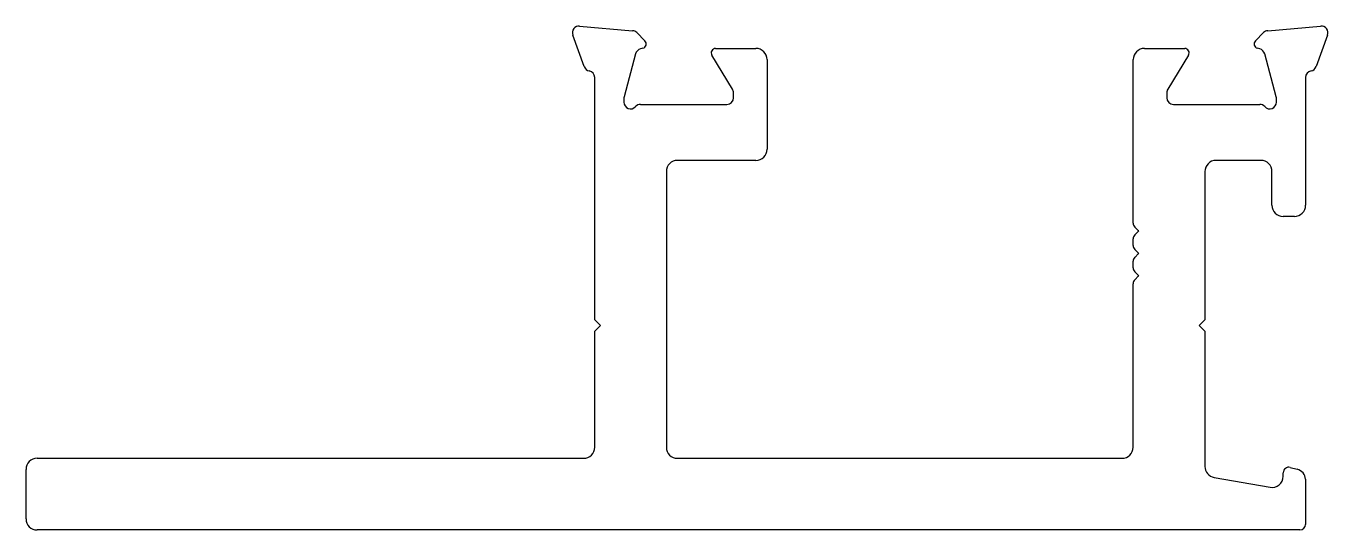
# Model space of a CAD drawing. Extents: x -30.3 to 27.9, y 7.3 to 29.8.
import ezdxf

# ---------------------------------------------------------------- set-up
doc = ezdxf.new("R2010")
doc.units = 0
doc.layers.get('0').update_dxf_attribs({"linetype": 'CONTINUOUS'})

msp = doc.modelspace()

# ---------------------------------------------------------------- linework, layer by layer
for p, q in [((-5.552, 29.842), (-3.187, 29.635)), ((25.179, 29.635), (27.544, 29.842)), ((-5.347, 28.029), (-5.86, 29.44)), ((-3.001, 29.548), (-2.637, 29.184)), ((24.629, 29.184), (24.993, 29.548)), ((27.852, 29.44), (27.339, 28.029)), ((-3.052, 28.607), (-3.568, 26.681)), ((-2.726, 28.85), (-2.84, 28.819)), ((1.278, 27.02), (0.351, 28.539)), ((0.522, 28.843), (2.322, 28.843)), ((19.671, 28.843), (21.471, 28.843)), ((21.641, 28.539), (20.714, 27.02)), ((24.832, 28.819), (24.719, 28.85)), ((25.56, 26.681), (25.044, 28.607)), ((2.822, 28.343), (2.822, 24.343)), ((19.171, 21.045), (19.171, 28.343)), ((-4.878, 16.718), (-4.878, 27.543)), ((26.871, 27.543), (26.871, 21.843)), ((1.322, 26.643), (1.322, 26.864)), ((20.671, 26.864), (20.671, 26.643)), ((-3.578, 26.603), (-3.578, 26.443)), ((-2.831, 26.343), (1.022, 26.343)), ((20.971, 26.343), (24.823, 26.343)), ((25.571, 26.443), (25.571, 26.603)), ((2.322, 23.843), (-1.178, 23.843)), ((24.871, 23.843), (22.87, 23.843)), ((-1.678, 23.343), (-1.678, 11.04)), ((22.371, 23.343), (22.371, 16.718)), ((25.371, 21.843), (25.371, 23.343)), ((26.371, 21.343), (25.871, 21.343)), ((19.415, 20.697), (19.244, 20.868)), ((19.244, 20.514), (19.415, 20.685)), ((19.171, 20.045), (19.171, 20.338)), ((19.415, 19.697), (19.244, 19.868)), ((19.171, 19.045), (19.171, 19.338)), ((19.244, 19.514), (19.415, 19.686)), ((19.415, 18.697), (19.244, 18.868)), ((19.244, 18.514), (19.415, 18.686)), ((19.171, 11.04), (19.171, 18.338)), ((-4.628, 16.468), (-4.878, 16.718)), ((-4.878, 16.218), (-4.628, 16.468)), ((22.371, 16.718), (22.121, 16.468)), ((22.121, 16.468), (22.371, 16.218)), ((-4.878, 11.04), (-4.878, 16.218)), ((22.371, 16.218), (22.371, 10.178)), ((-29.778, 10.54), (-5.378, 10.54)), ((-1.178, 10.54), (18.671, 10.54)), ((-30.278, 7.84), (-30.278, 10.04)), ((25.872, 9.736), (25.872, 9.893)), ((26.186, 10.134), (26.501, 10.05)), ((22.784, 9.685), (25.285, 9.244)), ((26.871, 9.602), (26.871, 7.59)), ((26.621, 7.34), (-29.778, 7.34))]:
    msp.add_line(p, q)
for centre, radius, start, end in [((-5.578, 29.543), 0.3, 85, 200), ((27.571, 29.543), 0.3, 340, 95), ((-3.213, 29.336), 0.3, 45, 85), ((-2.778, 29.043), 0.2, 285, 45), ((24.771, 29.043), 0.2, 135, 255), ((25.205, 29.336), 0.3, 95, 135), ((-2.762, 28.529), 0.3, 105, 165), ((0.522, 28.643), 0.2, 90, 211.4), ((2.322, 28.343), 0.5, 360, 90), ((19.671, 28.343), 0.5, 90, 180), ((21.471, 28.643), 0.2, 328.6, 90), ((24.754, 28.529), 0.3, 15, 75), ((-5.065, 28.132), 0.3, 200, 259.09572), ((27.057, 28.132), 0.3, 280.90428, 340), ((-5.178, 27.543), 0.3, 360, 79.09572), ((27.171, 27.543), 0.3, 100.90428, 180), ((1.022, 26.864), 0.3, 360, 31.4), ((20.971, 26.864), 0.3, 148.6, 180), ((-3.278, 26.603), 0.3, 165, 180), ((-3.278, 26.443), 0.3, 180, 318.18968), ((-2.831, 26.043), 0.3, 90, 138.18968), ((1.022, 26.643), 0.3, 270, 360), ((20.971, 26.643), 0.3, 180, 270), ((24.823, 26.043), 0.3, 41.81031, 90), ((25.271, 26.443), 0.3, 221.81031, 360), ((25.271, 26.603), 0.3, 360, 15), ((-1.178, 23.343), 0.5, 90, 180), ((2.322, 24.343), 0.5, 270, 360), ((22.871, 23.343), 0.5, 90.08781, 179.99127), ((24.871, 23.343), 0.5, 360, 90), ((25.871, 21.843), 0.5, 180, 270), ((26.371, 21.843), 0.5, 270, 360), ((19.421, 21.045), 0.25, 180, 225), ((19.421, 20.338), 0.25, 135, 180), ((19.409, 20.691), 0.008, 315, 45), ((19.421, 20.045), 0.25, 180, 225), ((19.421, 19.338), 0.25, 135, 180), ((19.409, 19.691), 0.008, 315, 45), ((19.421, 19.045), 0.25, 180, 225), ((19.409, 18.691), 0.008, 315, 45), ((19.421, 18.338), 0.25, 135, 179.99999), ((-29.778, 10.04), 0.5, 90, 180), ((-5.378, 11.04), 0.5, 270, 360), ((-1.178, 11.04), 0.5, 180, 270), ((18.671, 11.04), 0.5, 270, 360), ((22.871, 10.178), 0.5, 180, 260), ((26.122, 9.893), 0.25, 75, 180), ((26.372, 9.567), 0.5, 4.02203, 75), ((25.372, 9.736), 0.5, 259.99999, 360), ((-29.778, 7.84), 0.5, 180, 270), ((26.621, 7.59), 0.25, 270, 360)]:
    msp.add_arc(centre, radius, start, end)

doc.saveas('drawing.dxf')
